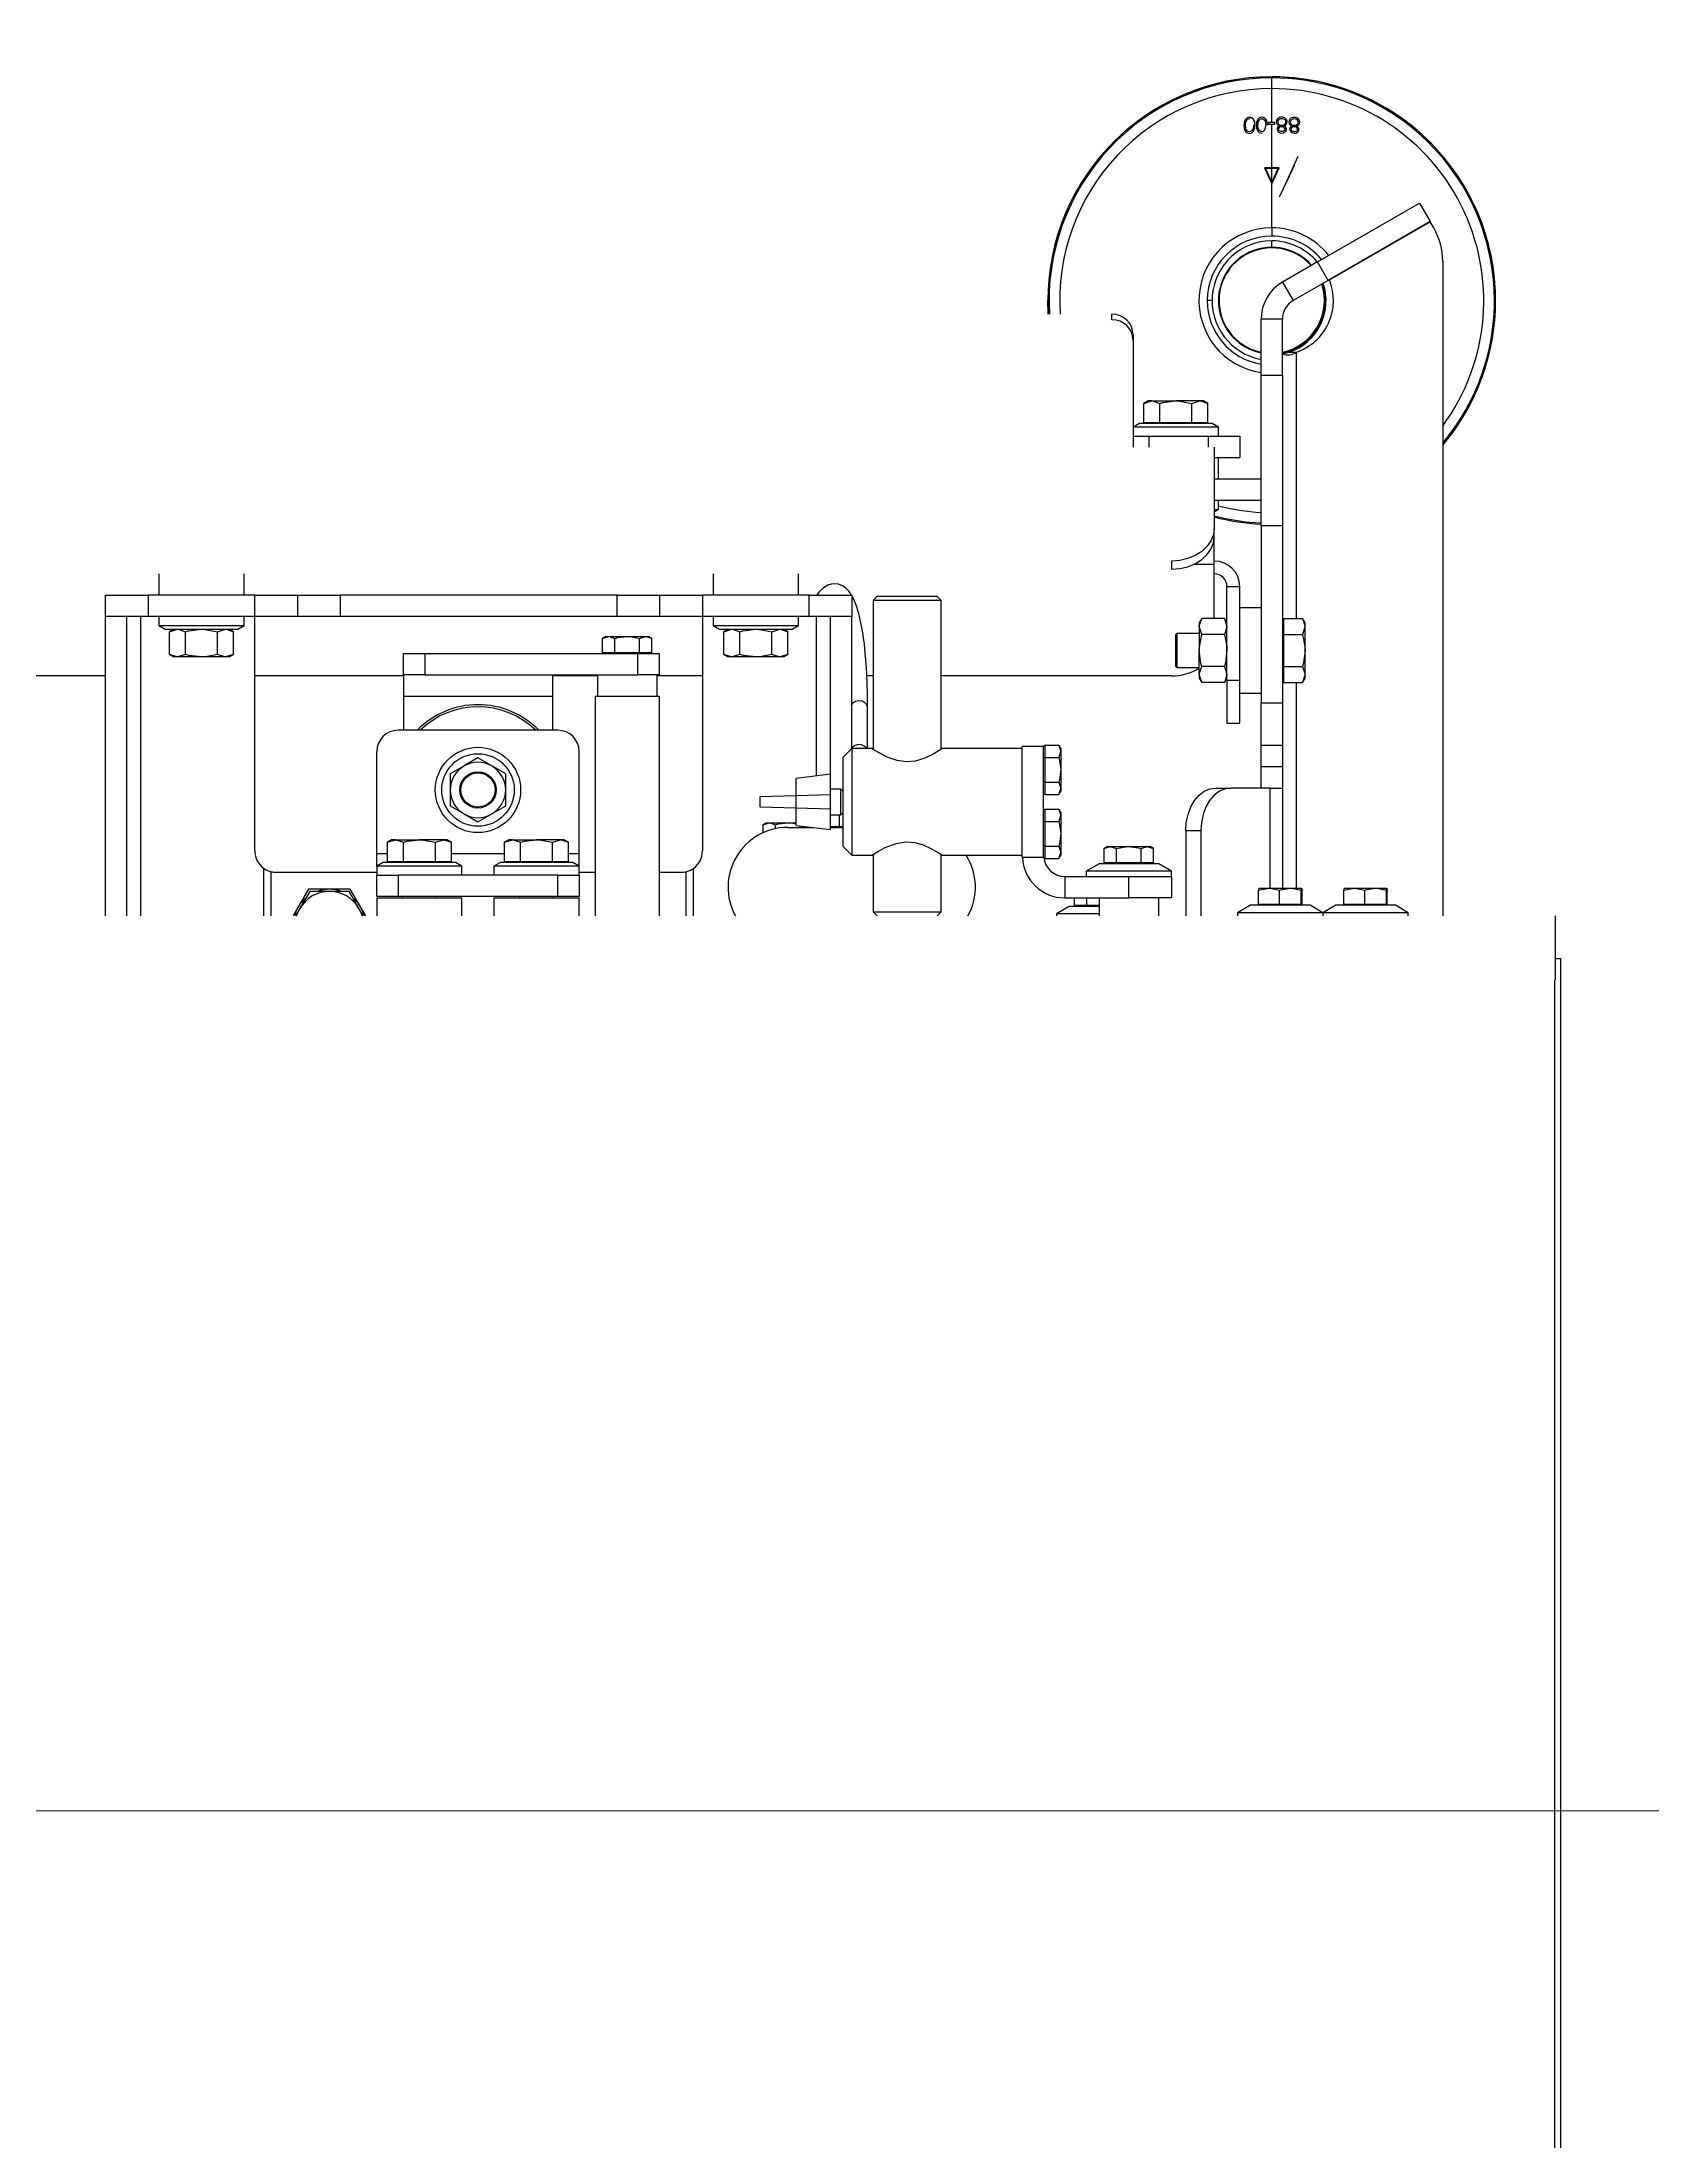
# Model space of a CAD drawing. Header units: inches. Extents: x -955375 to 106222, y -96450 to 64845.
# Drawn here: x 25594 to 25981, y 49953 to 50457 of the extents above; entities that cross this region are included whole.
import ezdxf

# ---------------------------------------------------------------- set-up
doc = ezdxf.new("R2010")
doc.units = ezdxf.units.IN
doc.header["$MEASUREMENT"] = 0
doc.linetypes.add('CONTINUA', pattern=[0])
doc.layers.add('ACHUTECH', color=24, linetype='Continuous', lineweight=18)
doc.layers.add('DIBUJO', color=2, linetype='Continuous')
doc.styles.get("Standard").update_dxf_attribs({"font": 'isocp2.shx'})
doc.dimstyles.new('SUPERPEQUEÑA', dxfattribs={"dimtxt": 0.1, "dimasz": 0.05, "dimexe": 0.1, "dimexo": 0.15, "dimgap": 0.05, "dimtad": 1, "dimzin": 0, "dimdsep": 46, "dimtxsty": 'Standard', "dimblk1": 'CRUZZ', "dimblk2": 'CRUZZ', "dimsah": 1, "dimcen": 0.03, "dimse1": 1, "dimse2": 1, "dimclrd": 109, "dimclre": 4, "dimclrt": 173, "dimadec": 0, "dimazin": 0, "dimtfac": 1, "dimtix": 1, "dimtmove": 1, "dimatfit": 3, "dimldrblk": 'CRUZZ', "dimfxl": 1, "dimtolj": 1, "dimtzin": 0, "dimlwd": -1, "dimarcsym": 0})

# ---------------------------------------------------------------- blocks, each defined once
blk = doc.blocks.new('CRUZ')
at = {"layer": 'DIBUJO', "color": 7, "lineweight": -3}
for p, q in [((-0.2, 0), (0.2, 0)), ((0, 0.2), (0, -0.2))]:
    blk.add_line(p, q, dxfattribs=at)
at = {"layer": 'DIBUJO', "color": 7, "lineweight": -3, "const_width": 0.05}
blk.add_lwpolyline([(0, 0, 1), (0, 0, 1)], format="xyb", close=True, dxfattribs=at)
blk = doc.blocks.new('CRUZZ')
at = {"layer": 'DIBUJO', "color": 3, "xscale": 10, "yscale": 10, "zscale": 10}
blk.add_blockref('CRUZ', (0, 0), dxfattribs=at)
blk = doc.blocks.new('*D178')
at = {"layer": 'ACHUTECH', "color": 7, "ltscale": 500, "transparency": 16777216}
blk.add_line((6285.44, 60544.62), (93195.31, 60544.62), dxfattribs=at)
at = {"layer": 'Defpoints', "color": 0, "linetype": 'CONTINUA', "ltscale": 500, "transparency": 16777216}
for p in [(93195.36, 60544.62), (93195.36, 48341.76), (6285.39, 47809.89)]:
    blk.add_point(p, dxfattribs=at)
at = {"layer": 'ACHUTECH', "color": 7, "linetype": 'CONTINUA', "ltscale": 500, "transparency": 16777216, "xscale": 0.05, "yscale": 0.05, "zscale": 0.05, "rotation": 180}
blk.add_blockref('CRUZZ', (6285.39, 60544.62), dxfattribs=at)
at = {"layer": 'ACHUTECH', "color": 7, "linetype": 'CONTINUA', "ltscale": 500, "transparency": 16777216, "xscale": 0.05, "yscale": 0.05, "zscale": 0.05}
blk.add_blockref('CRUZZ', (93195.36, 60544.62), dxfattribs=at)
at = {"layer": 'ACHUTECH', "color": 7, "linetype": 'CONTINUA', "lineweight": 13, "ltscale": 500, "transparency": 16777216, "insert": (49740.37, 60544.71), "char_height": 0.15, "attachment_point": 5}
blk.add_mtext('\\A1;86909.97', dxfattribs=at)
blk = doc.blocks.new('*D185')
at = {"layer": 'ACHUTECH', "color": 7, "ltscale": 500, "transparency": 16777216}
blk.add_line((5118.65, 54499.15), (5118.65, 25409.93), dxfattribs=at)
at = {"layer": 'Defpoints', "color": 0, "linetype": 'CONTINUA', "ltscale": 500, "transparency": 16777216}
for p in [(26169.23, 54499.2), (5118.65, 25409.88), (6592.24, 25409.88)]:
    blk.add_point(p, dxfattribs=at)
at = {"layer": 'ACHUTECH', "color": 7, "linetype": 'CONTINUA', "ltscale": 500, "transparency": 16777216, "xscale": 0.05, "yscale": 0.05, "zscale": 0.05}
for p, rotation in [((5118.65, 54499.2), 90), ((5118.65, 25409.88), 270)]:
    blk.add_blockref('CRUZZ', p, dxfattribs=dict(at, rotation=rotation))
at = {"layer": 'ACHUTECH', "color": 7, "linetype": 'CONTINUA', "lineweight": 13, "ltscale": 500, "transparency": 16777216, "insert": (5118.56, 39954.54), "char_height": 0.15, "attachment_point": 5, "rotation": 90}
blk.add_mtext('\\A1;29089.32', dxfattribs=at)

msp = doc.modelspace()

# ---------------------------------------------------------------- linework, layer by layer
at = {"color": 7, "linetype": 'Continuous', "lineweight": 25}
for p, q in [((25889.078, 50448.06), (25889.078, 50448.344)), ((25889.078, 50445.508), (25889.078, 50448.06)), ((25889.078, 50437.34), (25889.078, 50445.508)), ((25882.755, 50436.675), (25882.902, 50437.585)), ((25885.741, 50436.722), (25885.888, 50437.63)), ((25889.825, 50437.34), (25888.331, 50437.34)), ((25888.331, 50437.34), (25888.331, 50436.971)), ((25888.331, 50436.971), (25889.825, 50436.971)), ((25889.078, 50426.533), (25889.078, 50436.971)), ((25889.825, 50436.971), (25889.825, 50437.34)), ((25890.844, 50426.533), (25887.313, 50426.533)), ((25887.313, 50426.533), (25889.078, 50422.682)), ((25887.547, 50426.39), (25890.609, 50426.39)), ((25889.078, 50423.051), (25887.547, 50426.39)), ((25889.078, 50422.682), (25890.844, 50426.533)), ((25890.609, 50426.39), (25889.078, 50423.051)), ((25889.078, 50423.051), (25889.078, 50426.39)), ((25889.078, 50412.101), (25889.078, 50422.682)), ((25900.032, 50403.922), (25924.514, 50418.057)), ((25924.514, 50418.057), (25927.071, 50413.628)), ((25889.078, 50412.101), (25889.078, 50410.115)), ((25927.071, 50413.628), (25902.589, 50399.493)), ((25902.898, 50399.595), (25927.104, 50413.571)), ((25927.104, 50413.571), (25926.973, 50413.571)), ((25927.952, 50412.103), (25927.104, 50413.571)), ((25889.078, 50407.431), (25889.078, 50408.965)), ((25900.032, 50403.922), (25891.64, 50399.077)), ((25902.589, 50399.493), (25894.197, 50394.648)), ((25902.589, 50399.493), (25900.032, 50403.922)), ((25902.766, 50399.595), (25902.898, 50399.595)), ((25930.085, 50404.071), (25930.085, 50247.022)), ((25835.479, 50391.371), (25835.379, 50394.645)), ((25874.758, 50394.645), (25873.608, 50394.645)), ((25891.64, 50399.077), (25894.197, 50394.648)), ((25850.726, 50390.047), (25850.726, 50391.371)), ((25891.64, 50390.219), (25886.525, 50390.219)), ((25886.525, 50376.78), (25886.525, 50390.219)), ((25891.64, 50376.78), (25891.64, 50390.219)), ((25855.84, 50386.431), (25855.84, 50385.107)), ((25855.84, 50385.107), (25855.84, 50364.558)), ((25891.624, 50381.882), (25893.255, 50382.292)), ((25893.255, 50382.292), (25895.005, 50382.292)), ((25895.005, 50318.371), (25895.005, 50382.292)), ((25886.525, 50376.78), (25891.64, 50376.78)), ((25886.525, 50340.618), (25886.525, 50376.78)), ((25891.64, 50376.78), (25891.64, 50340.618)), ((25859.42, 50370.58), (25858.392, 50369.987)), ((25858.392, 50369.987), (25860.311, 50370.58)), ((25858.392, 50365.415), (25858.392, 50369.987)), ((25860.311, 50370.58), (25859.42, 50370.58)), ((25860.311, 50370.58), (25866.069, 50370.58)), ((25862.23, 50365.415), (25862.23, 50369.987)), ((25871.826, 50370.58), (25866.069, 50370.58)), ((25869.907, 50369.987), (25871.826, 50370.58)), ((25869.907, 50365.415), (25869.907, 50369.987)), ((25872.717, 50370.58), (25871.826, 50370.58)), ((25873.746, 50369.987), (25872.717, 50370.58)), ((25873.746, 50365.415), (25873.746, 50369.987)), ((25857.375, 50365.159), (25855.84, 50364.274)), ((25855.84, 50364.558), (25855.84, 50359.448)), ((25866.069, 50364.274), (25855.84, 50364.274)), ((25866.069, 50365.159), (25857.375, 50365.159)), ((25858.687, 50365.159), (25858.392, 50365.415)), ((25858.392, 50365.415), (25862.23, 50365.415)), ((25862.378, 50365.159), (25862.23, 50365.415)), ((25862.23, 50365.415), (25869.907, 50365.415)), ((25874.763, 50365.159), (25866.069, 50365.159)), ((25876.297, 50364.274), (25866.069, 50364.274)), ((25869.76, 50365.159), (25869.907, 50365.415)), ((25869.907, 50365.415), (25873.746, 50365.415)), ((25873.746, 50365.415), (25873.45, 50365.159)), ((25876.297, 50364.274), (25874.763, 50365.159)), ((25876.297, 50362.091), (25876.297, 50364.274)), ((25855.84, 50362.091), (25859.631, 50362.091)), ((25859.631, 50362.091), (25873.83, 50362.091)), ((25859.631, 50362.091), (25859.631, 50359.448)), ((25873.83, 50362.091), (25881.411, 50362.091)), ((25873.83, 50362.091), (25873.83, 50359.448)), ((25875.274, 50359.448), (25875.274, 50357.255)), ((25881.411, 50362.091), (25881.411, 50356.977)), ((25875.274, 50357.255), (25875.274, 50340.008)), ((25875.274, 50356.977), (25881.411, 50356.977)), ((25876.297, 50351.863), (25876.297, 50356.977)), ((25875.274, 50351.863), (25886.525, 50351.863)), ((25875.274, 50346.748), (25886.525, 50346.748)), ((25875.274, 50343.975), (25876.297, 50344.566)), ((25875.274, 50344.566), (25876.297, 50344.566)), ((25876.297, 50344.566), (25876.297, 50346.748)), ((25875.274, 50338.036), (25875.274, 50340.008)), ((25891.64, 50340.618), (25886.525, 50340.618)), ((25886.525, 50340.618), (25886.525, 50298.164)), ((25891.64, 50340.618), (25891.64, 50298.164)), ((25875.274, 50331.297), (25875.274, 50338.036)), ((25622.124, 50329.105), (25622.124, 50323.99)), ((25642.58, 50323.99), (25642.58, 50329.105)), ((25755.092, 50329.105), (25755.092, 50323.99)), ((25775.548, 50323.99), (25775.548, 50329.105)), ((25865.046, 50332.173), (25865.046, 50330.201)), ((25875.274, 50331.297), (25870.264, 50331.297)), ((25875.274, 50329.105), (25875.274, 50331.297)), ((25875.274, 50318.371), (25875.274, 50329.105)), ((25609.338, 50318.876), (25609.338, 50323.99)), ((25609.338, 50323.99), (25619.566, 50323.99)), ((25619.566, 50323.99), (25619.566, 50318.876)), ((25645.137, 50323.99), (25619.566, 50323.99)), ((25645.137, 50318.876), (25645.137, 50323.99)), ((25645.137, 50323.99), (25655.366, 50323.99)), ((25655.366, 50323.99), (25655.366, 50318.876)), ((25655.366, 50323.99), (25665.594, 50323.99)), ((25665.594, 50323.99), (25665.594, 50318.876)), ((25732.078, 50323.99), (25665.594, 50323.99)), ((25732.078, 50318.876), (25732.078, 50323.99)), ((25732.078, 50323.99), (25742.306, 50323.99)), ((25742.306, 50318.876), (25742.306, 50323.99)), ((25742.306, 50323.99), (25752.535, 50323.99)), ((25752.535, 50323.99), (25752.535, 50318.876)), ((25778.105, 50323.99), (25752.535, 50323.99)), ((25778.105, 50318.876), (25778.105, 50323.99)), ((25778.105, 50323.99), (25788.334, 50323.99)), ((25788.334, 50323.99), (25788.334, 50318.876)), ((25878.343, 50326.036), (25881.411, 50326.036)), ((25878.343, 50303.534), (25878.343, 50326.036)), ((25881.411, 50303.534), (25881.411, 50326.036)), ((25609.338, 50247.022), (25609.338, 50318.876)), ((25619.566, 50318.876), (25609.338, 50318.876)), ((25614.452, 50247.022), (25614.452, 50318.876)), ((25617.817, 50247.022), (25617.817, 50318.876)), ((25645.137, 50318.876), (25619.566, 50318.876)), ((25622.124, 50318.876), (25622.124, 50316.694)), ((25642.58, 50316.694), (25642.58, 50318.876)), ((25645.137, 50262.621), (25645.137, 50318.876)), ((25655.366, 50318.876), (25645.137, 50318.876)), ((25665.594, 50318.876), (25655.366, 50318.876)), ((25732.078, 50318.876), (25665.594, 50318.876)), ((25742.306, 50318.876), (25732.078, 50318.876)), ((25752.535, 50318.876), (25742.306, 50318.876)), ((25752.535, 50318.876), (25752.535, 50262.621)), ((25778.105, 50318.876), (25752.535, 50318.876)), ((25755.092, 50318.876), (25755.092, 50316.694)), ((25775.548, 50316.694), (25775.548, 50318.876)), ((25788.334, 50318.876), (25778.105, 50318.876)), ((25779.854, 50280.611), (25779.854, 50318.876)), ((25783.219, 50281.031), (25783.219, 50318.876)), ((25788.334, 50287.168), (25788.334, 50318.876)), ((25794.471, 50323.735), (25793.448, 50322.712)), ((25793.448, 50322.712), (25793.448, 50287.002)), ((25809.813, 50322.712), (25793.448, 50322.712)), ((25794.471, 50323.735), (25808.79, 50323.735)), ((25809.813, 50322.712), (25808.79, 50323.735)), ((25809.813, 50287.003), (25809.813, 50322.712)), ((25886.525, 50320.922), (25881.411, 50320.922)), ((25622.124, 50316.694), (25623.658, 50315.808)), ((25622.124, 50316.694), (25642.58, 50316.694)), ((25623.658, 50315.808), (25641.046, 50315.808)), ((25625.703, 50315.808), (25624.675, 50315.214)), ((25624.675, 50315.214), (25626.594, 50315.808)), ((25624.675, 50309.753), (25624.675, 50315.214)), ((25628.513, 50309.753), (25628.513, 50315.214)), ((25636.19, 50315.214), (25638.11, 50315.808)), ((25636.19, 50309.753), (25636.19, 50315.214)), ((25640.029, 50315.214), (25639, 50315.808)), ((25640.029, 50309.753), (25640.029, 50315.214)), ((25641.046, 50315.808), (25642.58, 50316.694)), ((25729.367, 50314.069), (25728.576, 50313.612)), ((25728.576, 50313.612), (25730.053, 50314.069)), ((25729.367, 50314.069), (25730.053, 50314.069)), ((25730.053, 50314.069), (25734.482, 50314.069)), ((25734.482, 50314.069), (25738.911, 50314.069)), ((25737.434, 50313.612), (25738.911, 50314.069)), ((25738.911, 50314.069), (25739.596, 50314.069)), ((25740.387, 50313.612), (25739.596, 50314.069)), ((25755.092, 50316.694), (25756.626, 50315.808)), ((25755.092, 50316.694), (25775.548, 50316.694)), ((25756.626, 50315.808), (25774.014, 50315.808)), ((25758.672, 50315.808), (25757.643, 50315.214)), ((25757.643, 50315.214), (25759.562, 50315.808)), ((25757.643, 50309.753), (25757.643, 50315.214)), ((25761.481, 50309.753), (25761.481, 50315.214)), ((25769.158, 50315.214), (25771.078, 50315.808)), ((25769.158, 50309.753), (25769.158, 50315.214)), ((25772.997, 50315.214), (25771.968, 50315.808)), ((25772.997, 50309.753), (25772.997, 50315.214)), ((25774.014, 50315.808), (25775.548, 50316.694)), ((25866.325, 50314.785), (25866.069, 50314.529)), ((25866.069, 50306.858), (25866.069, 50314.529)), ((25871.694, 50314.785), (25866.325, 50314.785)), ((25866.325, 50314.785), (25866.325, 50306.602)), ((25872.288, 50318.371), (25871.694, 50317.342)), ((25871.694, 50317.342), (25871.694, 50316.451)), ((25871.694, 50316.451), (25871.694, 50310.694)), ((25872.288, 50314.532), (25871.694, 50316.451)), ((25877.749, 50318.371), (25872.288, 50318.371)), ((25877.749, 50314.532), (25872.288, 50314.532)), ((25878.343, 50317.342), (25877.749, 50318.371)), ((25877.749, 50318.371), (25878.343, 50316.451)), ((25891.895, 50318.371), (25891.64, 50318.075)), ((25891.895, 50314.532), (25891.64, 50314.384)), ((25891.895, 50318.371), (25891.895, 50314.532)), ((25891.895, 50318.371), (25896.467, 50318.371)), ((25891.895, 50314.532), (25891.895, 50306.855)), ((25891.895, 50314.532), (25896.467, 50314.532)), ((25897.061, 50317.342), (25896.467, 50318.371)), ((25896.467, 50318.371), (25897.061, 50316.451)), ((25897.061, 50316.451), (25897.061, 50317.342)), ((25897.061, 50310.694), (25897.061, 50316.451)), ((25624.675, 50309.753), (25625.703, 50309.159)), ((25626.594, 50309.159), (25625.703, 50309.159)), ((25628.513, 50309.753), (25626.594, 50309.159)), ((25632.352, 50309.159), (25626.594, 50309.159)), ((25638.11, 50309.159), (25632.352, 50309.159)), ((25640.029, 50309.753), (25638.11, 50309.159)), ((25639, 50309.159), (25638.11, 50309.159)), ((25639, 50309.159), (25640.029, 50309.753)), ((25680.783, 50304.863), (25680.783, 50309.978)), ((25680.783, 50309.978), (25685.897, 50309.978)), ((25685.897, 50309.978), (25685.897, 50304.863)), ((25685.897, 50309.978), (25737.039, 50309.978)), ((25728.576, 50310.233), (25728.576, 50313.612)), ((25728.872, 50309.978), (25728.576, 50310.233)), ((25728.576, 50310.233), (25731.529, 50310.233)), ((25731.529, 50310.233), (25731.529, 50313.612)), ((25731.529, 50310.233), (25737.434, 50310.233)), ((25731.677, 50309.978), (25731.529, 50310.233)), ((25737.039, 50304.863), (25737.039, 50309.978)), ((25737.039, 50309.978), (25742.153, 50309.978)), ((25737.287, 50309.978), (25737.434, 50310.233)), ((25737.434, 50310.233), (25737.434, 50313.612)), ((25737.434, 50310.233), (25740.387, 50310.233)), ((25740.387, 50310.233), (25740.092, 50309.978)), ((25740.387, 50310.233), (25740.387, 50313.612)), ((25742.153, 50309.978), (25742.153, 50304.863)), ((25757.643, 50309.753), (25758.672, 50309.159)), ((25759.562, 50309.159), (25758.672, 50309.159)), ((25761.481, 50309.753), (25759.562, 50309.159)), ((25765.32, 50309.159), (25759.562, 50309.159)), ((25771.078, 50309.159), (25765.32, 50309.159)), ((25772.997, 50309.753), (25771.078, 50309.159)), ((25771.968, 50309.159), (25771.078, 50309.159)), ((25771.968, 50309.159), (25772.997, 50309.753)), ((25871.694, 50304.936), (25871.694, 50310.694)), ((25897.061, 50304.936), (25897.061, 50310.694)), ((25609.338, 50304.63), (25551.602, 50304.63)), ((25680.783, 50304.63), (25645.137, 50304.63)), ((25685.897, 50304.863), (25680.783, 50304.863)), ((25680.783, 50304.863), (25680.783, 50299.749)), ((25685.897, 50304.863), (25737.039, 50304.863)), ((25716.582, 50304.863), (25716.582, 50299.749)), ((25727.322, 50304.63), (25716.582, 50304.63)), ((25727.322, 50304.863), (25727.322, 50299.749)), ((25742.153, 50304.863), (25737.039, 50304.863)), ((25741.641, 50299.749), (25741.641, 50304.863)), ((25752.535, 50304.63), (25741.641, 50304.63)), ((25793.448, 50304.63), (25791.967, 50304.63)), ((25865.046, 50304.63), (25809.813, 50304.63)), ((25866.069, 50306.858), (25866.325, 50306.602)), ((25866.325, 50306.602), (25871.694, 50306.602)), ((25872.288, 50303.017), (25871.694, 50304.936)), ((25871.694, 50304.936), (25871.694, 50304.045)), ((25871.694, 50304.045), (25872.288, 50303.017)), ((25877.749, 50306.855), (25872.288, 50306.855)), ((25877.749, 50306.855), (25878.343, 50304.936)), ((25877.749, 50303.017), (25878.343, 50304.045)), ((25891.895, 50306.855), (25891.64, 50307.003)), ((25891.895, 50306.855), (25896.467, 50306.855)), ((25891.895, 50306.855), (25891.895, 50303.017)), ((25896.467, 50306.855), (25897.061, 50304.936)), ((25896.467, 50303.017), (25897.061, 50304.045)), ((25897.061, 50304.045), (25897.061, 50304.936)), ((25680.783, 50299.749), (25716.582, 50299.749)), ((25680.783, 50299.749), (25680.783, 50291.567)), ((25716.582, 50299.749), (25716.582, 50291.567)), ((25726.81, 50299.749), (25726.81, 50247.022)), ((25726.81, 50299.749), (25742.153, 50299.749)), ((25742.153, 50299.749), (25742.153, 50247.022)), ((25877.749, 50303.017), (25872.288, 50303.017)), ((25878.343, 50303.534), (25878.343, 50293.305)), ((25881.411, 50303.534), (25878.343, 50303.534)), ((25881.411, 50293.305), (25881.411, 50303.534)), ((25881.411, 50300.465), (25886.525, 50300.465)), ((25891.64, 50303.312), (25891.895, 50303.017)), ((25891.895, 50303.017), (25896.467, 50303.017)), ((25895.005, 50253.671), (25895.005, 50303.017)), ((25792.141, 50287.168), (25792.141, 50297.046)), ((25886.525, 50298.164), (25891.64, 50298.164)), ((25886.525, 50287.936), (25886.525, 50298.164)), ((25891.64, 50298.164), (25891.64, 50287.936)), ((25717.861, 50291.567), (25679.504, 50291.567)), ((25878.343, 50293.305), (25881.411, 50293.305)), ((25674.39, 50261.905), (25674.39, 50286.452)), ((25698.682, 50284.924), (25695.358, 50283.005)), ((25702.007, 50283.005), (25698.682, 50284.924)), ((25722.975, 50261.905), (25722.975, 50286.452)), ((25788.334, 50287.168), (25786.288, 50285.123)), ((25786.288, 50263.643), (25786.288, 50285.123)), ((25793.192, 50287.168), (25788.334, 50287.168)), ((25788.334, 50287.168), (25788.334, 50261.598)), ((25829.247, 50287.168), (25809.973, 50287.168)), ((25834.361, 50287.68), (25829.247, 50287.68)), ((25829.247, 50261.086), (25829.247, 50287.68)), ((25834.617, 50287.96), (25834.361, 50287.664)), ((25834.361, 50261.086), (25834.361, 50287.68)), ((25834.617, 50285.007), (25834.361, 50284.859)), ((25834.617, 50287.96), (25834.617, 50285.007)), ((25834.617, 50287.96), (25837.996, 50287.96)), ((25834.617, 50285.007), (25834.617, 50279.102)), ((25834.617, 50285.007), (25837.996, 50285.007)), ((25838.452, 50287.168), (25837.996, 50287.96)), ((25837.996, 50287.96), (25838.452, 50286.483)), ((25838.452, 50287.168), (25838.452, 50286.483)), ((25838.452, 50286.483), (25838.452, 50282.054)), ((25891.64, 50287.936), (25886.525, 50287.936)), ((25886.525, 50282.821), (25886.525, 50287.936)), ((25891.64, 50287.936), (25891.64, 50282.821)), ((25695.358, 50283.005), (25692.034, 50281.085)), ((25692.034, 50281.085), (25692.034, 50277.247)), ((25705.331, 50281.085), (25702.007, 50283.005)), ((25705.331, 50277.247), (25705.331, 50281.085)), ((25783.219, 50281.031), (25775.037, 50280.009)), ((25775.037, 50275.83), (25775.037, 50280.009)), ((25783.219, 50267.735), (25783.219, 50281.031)), ((25834.617, 50279.102), (25834.361, 50279.249)), ((25834.617, 50279.102), (25834.617, 50276.149)), ((25834.617, 50279.102), (25837.996, 50279.102)), ((25837.996, 50279.102), (25838.452, 50277.625)), ((25838.452, 50282.054), (25838.452, 50277.625)), ((25891.64, 50282.821), (25886.525, 50282.821)), ((25886.525, 50277.707), (25886.525, 50282.821)), ((25891.64, 50282.821), (25891.64, 50277.707)), ((25692.034, 50277.247), (25692.034, 50273.409)), ((25692.034, 50273.409), (25695.358, 50271.489)), ((25702.007, 50271.489), (25705.331, 50273.409)), ((25705.331, 50273.409), (25705.331, 50277.247)), ((25775.027, 50275.83), (25766.296, 50275.573)), ((25766.296, 50275.573), (25766.296, 50273.193)), ((25783.209, 50276.071), (25775.027, 50275.83)), ((25775.027, 50272.936), (25775.027, 50275.83)), ((25783.209, 50272.695), (25783.209, 50276.071)), ((25785.734, 50277.452), (25783.219, 50277.452)), ((25786.288, 50276.898), (25785.734, 50277.452)), ((25785.734, 50271.315), (25785.734, 50277.452)), ((25834.361, 50276.444), (25834.617, 50276.149)), ((25834.617, 50276.149), (25837.996, 50276.149)), ((25837.996, 50276.149), (25838.452, 50276.94)), ((25838.452, 50277.625), (25838.452, 50276.94)), ((25875.677, 50277.707), (25879.293, 50277.707)), ((25888.644, 50277.707), (25879.293, 50277.707)), ((25888.644, 50277.707), (25891.64, 50277.707)), ((25888.644, 50277.707), (25888.644, 50253.671)), ((25891.64, 50277.707), (25891.64, 50253.671)), ((25695.358, 50271.489), (25698.682, 50269.57)), ((25698.682, 50269.57), (25702.007, 50271.489)), ((25766.296, 50273.193), (25775.027, 50272.936)), ((25767.877, 50269.371), (25767.086, 50268.914)), ((25767.086, 50268.914), (25768.562, 50269.371)), ((25767.086, 50266.973), (25767.086, 50268.914)), ((25767.877, 50269.371), (25768.562, 50269.371)), ((25768.562, 50269.371), (25772.991, 50269.371)), ((25770.038, 50267.939), (25770.038, 50268.914)), ((25772.991, 50269.371), (25775.037, 50269.371)), ((25775.027, 50272.936), (25783.209, 50272.695)), ((25775.037, 50268.758), (25775.037, 50272.936)), ((25775.037, 50268.758), (25783.219, 50267.735)), ((25775.944, 50268.246), (25775.944, 50268.644)), ((25783.219, 50271.315), (25785.734, 50271.315)), ((25783.219, 50268.502), (25785.381, 50268.502)), ((25785.381, 50268.502), (25785.381, 50271.315)), ((25785.381, 50268.502), (25786.288, 50268.502)), ((25785.529, 50268.246), (25785.381, 50268.502)), ((25785.734, 50271.315), (25786.288, 50271.868)), ((25834.617, 50272.617), (25834.361, 50272.322)), ((25834.617, 50269.665), (25834.361, 50269.517)), ((25834.617, 50272.617), (25834.617, 50269.665)), ((25834.617, 50272.617), (25837.996, 50272.617)), ((25834.617, 50269.665), (25834.617, 50263.759)), ((25834.617, 50269.665), (25837.996, 50269.665)), ((25838.452, 50271.826), (25837.996, 50272.617)), ((25837.996, 50272.617), (25838.452, 50271.141)), ((25838.452, 50271.826), (25838.452, 50271.141)), ((25838.452, 50271.141), (25838.452, 50266.712)), ((25677.97, 50265.28), (25676.942, 50264.686)), ((25676.942, 50264.686), (25678.861, 50265.28)), ((25676.942, 50260.115), (25676.942, 50264.686)), ((25678.861, 50265.28), (25677.97, 50265.28)), ((25678.861, 50265.28), (25684.619, 50265.28)), ((25680.78, 50260.115), (25680.78, 50264.686)), ((25690.376, 50265.28), (25684.619, 50265.28)), ((25688.457, 50264.686), (25690.376, 50265.28)), ((25688.457, 50260.115), (25688.457, 50264.686)), ((25691.267, 50265.28), (25690.376, 50265.28)), ((25692.295, 50264.686), (25691.267, 50265.28)), ((25692.295, 50260.115), (25692.295, 50264.686)), ((25706.098, 50265.28), (25705.069, 50264.686)), ((25705.069, 50264.686), (25706.989, 50265.28)), ((25705.069, 50260.115), (25705.069, 50264.686)), ((25706.989, 50265.28), (25706.098, 50265.28)), ((25706.989, 50265.28), (25712.746, 50265.28)), ((25708.908, 50260.115), (25708.908, 50264.686)), ((25718.504, 50265.28), (25712.746, 50265.28)), ((25716.585, 50264.686), (25718.504, 50265.28)), ((25716.585, 50260.115), (25716.585, 50264.686)), ((25719.395, 50265.28), (25718.504, 50265.28)), ((25720.423, 50264.686), (25719.395, 50265.28)), ((25720.423, 50260.115), (25720.423, 50264.686)), ((25772.988, 50268.246), (25779.128, 50268.246)), ((25778.896, 50268.246), (25778.896, 50268.275)), ((25783.219, 50268.246), (25786.288, 50268.246)), ((25786.288, 50263.643), (25788.334, 50261.598)), ((25834.617, 50263.759), (25834.361, 50263.907)), ((25834.617, 50263.759), (25834.617, 50260.807)), ((25834.617, 50263.759), (25837.996, 50263.759)), ((25837.996, 50263.759), (25838.452, 50262.283)), ((25838.452, 50266.712), (25838.452, 50262.283)), ((25849.703, 50263.643), (25848.912, 50263.187)), ((25848.912, 50263.187), (25850.389, 50263.643)), ((25849.703, 50263.643), (25850.389, 50263.643)), ((25850.389, 50263.643), (25854.818, 50263.643)), ((25854.818, 50263.643), (25859.247, 50263.643)), ((25857.77, 50263.187), (25859.247, 50263.643)), ((25859.247, 50263.643), (25859.932, 50263.643)), ((25860.723, 50263.187), (25859.932, 50263.643)), ((25872.06, 50267.479), (25868.444, 50267.479)), ((25868.444, 50267.479), (25868.444, 50247.022)), ((25872.06, 50267.479), (25872.06, 50247.022)), ((25647.33, 50247.022), (25647.33, 50258.423)), ((25674.39, 50258.973), (25674.39, 50261.905)), ((25676.942, 50261.905), (25674.39, 50261.905)), ((25675.924, 50259.859), (25674.39, 50258.973)), ((25674.39, 50258.973), (25674.39, 50256.79)), ((25694.847, 50258.973), (25674.39, 50258.973)), ((25693.313, 50259.859), (25675.924, 50259.859)), ((25676.942, 50260.115), (25680.78, 50260.115)), ((25677.237, 50259.859), (25676.942, 50260.115)), ((25680.78, 50260.115), (25688.457, 50260.115)), ((25680.928, 50259.859), (25680.78, 50260.115)), ((25688.309, 50259.859), (25688.457, 50260.115)), ((25688.457, 50260.115), (25692.295, 50260.115)), ((25692.295, 50260.115), (25692, 50259.859)), ((25705.069, 50261.905), (25692.295, 50261.905)), ((25694.847, 50258.973), (25693.313, 50259.859)), ((25694.847, 50256.79), (25694.847, 50258.973)), ((25704.052, 50259.859), (25702.518, 50258.973)), ((25702.518, 50258.973), (25702.518, 50256.79)), ((25722.975, 50258.973), (25702.518, 50258.973)), ((25721.44, 50259.859), (25704.052, 50259.859)), ((25705.069, 50260.115), (25708.908, 50260.115)), ((25705.365, 50259.859), (25705.069, 50260.115)), ((25709.056, 50259.859), (25708.908, 50260.115)), ((25708.908, 50260.115), (25716.585, 50260.115)), ((25716.437, 50259.859), (25716.585, 50260.115)), ((25716.585, 50260.115), (25720.423, 50260.115)), ((25720.423, 50260.115), (25720.128, 50259.859)), ((25722.975, 50261.905), (25720.423, 50261.905)), ((25722.975, 50258.973), (25721.44, 50259.859)), ((25722.975, 50258.973), (25722.975, 50261.905)), ((25722.975, 50256.79), (25722.975, 50258.973)), ((25750.341, 50247.022), (25750.341, 50258.423)), ((25788.334, 50261.598), (25793.192, 50261.598)), ((25793.448, 50261.764), (25793.448, 50248.045)), ((25809.813, 50248.045), (25809.813, 50261.763)), ((25809.973, 50261.598), (25829.247, 50261.598)), ((25829.247, 50261.086), (25834.361, 50261.086)), ((25834.361, 50261.102), (25834.617, 50260.807)), ((25834.617, 50260.807), (25837.996, 50260.807)), ((25837.996, 50260.807), (25838.452, 50261.598)), ((25838.452, 50262.283), (25838.452, 50261.598)), ((25847.658, 50259.552), (25844.589, 50257.78)), ((25847.689, 50259.552), (25847.658, 50259.552)), ((25861.977, 50259.552), (25847.689, 50259.552)), ((25848.912, 50259.808), (25848.912, 50263.187)), ((25848.912, 50259.808), (25851.865, 50259.808)), ((25848.912, 50259.808), (25849.208, 50259.552)), ((25851.865, 50259.808), (25851.865, 50263.187)), ((25851.865, 50259.808), (25857.77, 50259.808)), ((25851.865, 50259.808), (25852.013, 50259.552)), ((25857.77, 50259.808), (25857.623, 50259.552)), ((25857.77, 50259.808), (25857.77, 50263.187)), ((25857.77, 50259.808), (25860.723, 50259.808)), ((25860.428, 50259.552), (25860.723, 50259.808)), ((25860.723, 50259.808), (25860.723, 50263.187)), ((25865.046, 50257.78), (25861.977, 50259.552)), ((25649.079, 50247.022), (25649.079, 50257.642)), ((25650.251, 50257.506), (25674.39, 50257.506)), ((25658.017, 50253.415), (25655.508, 50249.068)), ((25663.037, 50253.415), (25658.017, 50253.415)), ((25668.056, 50253.415), (25663.037, 50253.415)), ((25670.566, 50249.068), (25668.056, 50253.415)), ((25674.39, 50251.676), (25674.39, 50256.79)), ((25674.39, 50256.79), (25679.504, 50256.79)), ((25679.504, 50256.79), (25679.504, 50251.676)), ((25717.861, 50256.79), (25679.504, 50256.79)), ((25717.861, 50251.676), (25717.861, 50256.79)), ((25717.861, 50256.79), (25722.975, 50256.79)), ((25722.975, 50257.506), (25726.81, 50257.506)), ((25722.975, 50256.79), (25722.975, 50251.676)), ((25742.153, 50257.506), (25747.42, 50257.506)), ((25748.592, 50247.022), (25748.592, 50257.642)), ((25839.475, 50256.484), (25839.475, 50251.369)), ((25839.475, 50256.484), (25854.818, 50256.484)), ((25844.589, 50257.78), (25844.589, 50256.484)), ((25844.633, 50257.78), (25844.589, 50257.78)), ((25865.046, 50257.78), (25844.633, 50257.78)), ((25854.818, 50251.369), (25854.818, 50256.484)), ((25854.818, 50256.484), (25865.046, 50256.484)), ((25865.046, 50256.484), (25865.046, 50257.78)), ((25865.046, 50256.484), (25865.046, 50251.369)), ((25885.911, 50253.214), (25888.413, 50253.671)), ((25886.017, 50253.671), (25888.413, 50253.671)), ((25888.413, 50253.671), (25893.524, 50253.671)), ((25893.524, 50253.671), (25896.239, 50253.671)), ((25896.133, 50253.214), (25896.239, 50253.671)), ((25906.368, 50253.214), (25908.87, 50253.671)), ((25906.474, 50253.671), (25908.87, 50253.671)), ((25908.87, 50253.671), (25913.981, 50253.671)), ((25913.981, 50253.671), (25916.696, 50253.671)), ((25916.589, 50253.214), (25916.696, 50253.671)), ((25655.508, 50249.068), (25654.326, 50247.022)), ((25655.95, 50248.812), (25654.917, 50247.022)), ((25658.313, 50252.904), (25655.95, 50248.812)), ((25663.037, 50252.904), (25658.313, 50252.904)), ((25667.761, 50252.904), (25663.037, 50252.904)), ((25670.123, 50248.812), (25667.761, 50252.904)), ((25671.157, 50247.022), (25670.123, 50248.812)), ((25671.747, 50247.022), (25670.566, 50249.068)), ((25679.504, 50251.676), (25674.39, 50251.676)), ((25674.39, 50251.369), (25674.39, 50247.022)), ((25674.39, 50251.369), (25694.847, 50251.369)), ((25717.861, 50251.676), (25679.504, 50251.676)), ((25680.527, 50251.676), (25680.527, 50251.369)), ((25688.71, 50251.369), (25688.71, 50251.676)), ((25694.847, 50247.022), (25694.847, 50251.369)), ((25702.518, 50251.369), (25702.518, 50247.022)), ((25702.518, 50251.369), (25722.975, 50251.369)), ((25708.655, 50251.676), (25708.655, 50251.369)), ((25716.838, 50251.369), (25716.838, 50251.676)), ((25722.975, 50251.676), (25717.861, 50251.676)), ((25722.975, 50247.022), (25722.975, 50251.369)), ((25840.498, 50249.324), (25837.43, 50247.552)), ((25839.475, 50251.369), (25854.818, 50251.369)), ((25847.658, 50249.324), (25840.498, 50249.324)), ((25841.753, 50249.579), (25841.753, 50251.369)), ((25842.048, 50249.324), (25841.753, 50249.579)), ((25841.753, 50249.579), (25844.705, 50249.579)), ((25844.705, 50249.579), (25844.705, 50251.369)), ((25844.853, 50249.324), (25844.705, 50249.579)), ((25844.705, 50249.579), (25847.658, 50249.579)), ((25847.658, 50251.369), (25847.658, 50247.022)), ((25865.046, 50251.369), (25854.818, 50251.369)), ((25861.977, 50247.022), (25861.977, 50251.369)), ((25883.968, 50249.579), (25880.9, 50247.808)), ((25884.161, 50249.579), (25883.968, 50249.579)), ((25898.288, 50249.579), (25884.161, 50249.579)), ((25885.911, 50249.835), (25885.911, 50253.214)), ((25885.911, 50249.835), (25890.916, 50249.835)), ((25886.172, 50249.579), (25885.911, 50249.835)), ((25890.916, 50249.835), (25890.916, 50253.214)), ((25890.926, 50249.579), (25890.916, 50249.835)), ((25890.916, 50249.835), (25896.133, 50249.835)), ((25895.882, 50249.579), (25896.133, 50249.835)), ((25896.345, 50249.835), (25896.084, 50249.579)), ((25896.133, 50249.835), (25896.133, 50253.214)), ((25896.133, 50249.835), (25896.345, 50249.835)), ((25896.345, 50249.835), (25896.345, 50253.214)), ((25901.356, 50247.808), (25898.288, 50249.579)), ((25904.425, 50249.579), (25901.356, 50247.808)), ((25904.501, 50249.579), (25904.425, 50249.579)), ((25918.745, 50249.579), (25904.501, 50249.579)), ((25906.368, 50249.835), (25906.368, 50253.214)), ((25906.368, 50249.835), (25911.372, 50249.835)), ((25906.628, 50249.579), (25906.368, 50249.835)), ((25911.372, 50249.835), (25911.372, 50253.214)), ((25911.383, 50249.579), (25911.372, 50249.835)), ((25911.372, 50249.835), (25916.589, 50249.835)), ((25916.339, 50249.579), (25916.589, 50249.835)), ((25916.802, 50249.835), (25916.541, 50249.579)), ((25916.589, 50249.835), (25916.589, 50253.214)), ((25916.589, 50249.835), (25916.802, 50249.835)), ((25916.802, 50249.835), (25916.802, 50253.214)), ((25921.813, 50247.808), (25918.745, 50249.579)), ((25793.448, 50248.045), (25794.471, 50247.022)), ((25793.448, 50248.045), (25809.813, 50248.045)), ((25808.79, 50247.022), (25809.813, 50248.045)), ((25837.43, 50247.552), (25837.43, 50247.022)), ((25847.658, 50247.552), (25837.43, 50247.552)), ((25880.9, 50247.808), (25880.9, 50247.022)), ((25881.175, 50247.808), (25880.9, 50247.808)), ((25901.356, 50247.808), (25881.175, 50247.808)), ((25901.356, 50247.808), (25901.356, 50247.022)), ((25901.465, 50247.808), (25901.356, 50247.808)), ((25921.813, 50247.808), (25901.465, 50247.808)), ((25921.813, 50247.022), (25921.813, 50247.808)), ((25957.101, 50247.022), (25957.101, 50231.68)), ((25957.101, 50236.794), (25958.447, 50236.794)), ((25958.447, 49929.945), (25958.447, 50236.794)), ((25956.929, 50231.68), (25956.929, 49935.059))]:
    msp.add_line(p, q, dxfattribs=at)
at = {"color": 7, "linetype": 'Continuous', "lineweight": 25, "flags": 128}
for points in [[(25883.746, 50438.59), (25883.409, 50438.538), (25883.101, 50438.397), (25882.856, 50438.191), (25882.659, 50437.912), (25882.454, 50437.304), (25882.407, 50436.669)], [(25882.407, 50436.669), (25882.455, 50436.035), (25882.659, 50435.434), (25882.853, 50435.165), (25883.1, 50434.965), (25883.409, 50434.836), (25883.747, 50434.797)], [(25883.735, 50435.167), (25883.477, 50435.204), (25883.24, 50435.321), (25883.06, 50435.489), (25882.928, 50435.707), (25882.755, 50436.675)], [(25884.696, 50436.709), (25884.669, 50436.214), (25884.546, 50435.732), (25884.408, 50435.504), (25884.23, 50435.336), (25883.996, 50435.214), (25883.735, 50435.167)], [(25883.744, 50438.59), (25884.048, 50438.56), (25884.313, 50438.47), (25884.537, 50438.322), (25884.719, 50438.116), (25884.961, 50437.53), (25885.044, 50436.715)], [(25885.044, 50436.715), (25885.002, 50437.344), (25884.816, 50437.945), (25884.626, 50438.219), (25884.386, 50438.419), (25884.081, 50438.55), (25883.746, 50438.59)], [(25883.747, 50434.797), (25884.082, 50434.849), (25884.385, 50434.989), (25884.633, 50435.203), (25884.817, 50435.473), (25885.001, 50436.071), (25885.044, 50436.715)], [(25886.733, 50438.626), (25886.389, 50438.576), (25886.088, 50438.44), (25885.839, 50438.23), (25885.643, 50437.956), (25885.44, 50437.351), (25885.393, 50436.72)], [(25885.393, 50436.72), (25885.444, 50436.069), (25885.65, 50435.476), (25885.838, 50435.218), (25886.089, 50435.011), (25886.387, 50434.885), (25886.733, 50434.837)], [(25886.722, 50435.207), (25886.457, 50435.251), (25886.232, 50435.361), (25886.047, 50435.538), (25885.92, 50435.741), (25885.778, 50436.214), (25885.741, 50436.722)], [(25886.717, 50435.206), (25886.942, 50435.242), (25887.138, 50435.321), (25887.303, 50435.445), (25887.438, 50435.613), (25887.621, 50436.085), (25887.683, 50436.738)], [(25886.722, 50438.256), (25886.988, 50438.211), (25887.217, 50438.099), (25887.399, 50437.93), (25887.534, 50437.71), (25887.683, 50436.737)], [(25888.032, 50436.74), (25887.99, 50437.367), (25887.806, 50437.968), (25887.612, 50438.247), (25887.369, 50438.451), (25887.075, 50438.577), (25886.733, 50438.626)], [(25890.468, 50438.236), (25890.247, 50437.889), (25890.174, 50437.491)], [(25891.495, 50435.206), (25891.226, 50435.235), (25890.979, 50435.339), (25890.796, 50435.525), (25890.741, 50435.64), (25890.722, 50435.764)], [(25891.476, 50434.837), (25891.888, 50434.895), (25892.252, 50435.079), (25892.398, 50435.215), (25892.512, 50435.378), (25892.588, 50435.558), (25892.607, 50435.653), (25892.614, 50435.75)], [(25892.266, 50435.759), (25892.248, 50435.636), (25892.195, 50435.521), (25892.114, 50435.424), (25892.008, 50435.34), (25891.764, 50435.235), (25891.495, 50435.206)], [(25893.456, 50438.208), (25893.235, 50437.863), (25893.162, 50437.466)], [(25894.482, 50435.166), (25894.213, 50435.198), (25893.966, 50435.304), (25893.783, 50435.492), (25893.728, 50435.608), (25893.709, 50435.733)], [(25894.462, 50434.796), (25894.874, 50434.851), (25895.238, 50435.031), (25895.383, 50435.166), (25895.498, 50435.328), (25895.573, 50435.507), (25895.593, 50435.602), (25895.6, 50435.699)], [(25895.251, 50435.712), (25895.234, 50435.588), (25895.181, 50435.474), (25895.1, 50435.378), (25894.995, 50435.295), (25894.751, 50435.192), (25894.482, 50435.166)], [(25894.474, 50427.085), (25892.692, 50423.313), (25890.896, 50419.495)], [(25895.37, 50429.25), (25893.48, 50425.151), (25891.636, 50421.146)], [(25860.311, 50370.58), (25860.448, 50370.577), (25862.23, 50369.987)], [(25862.23, 50369.987), (25862.992, 50370.189), (25866.069, 50370.58)], [(25866.069, 50370.58), (25866.945, 50370.547), (25869.907, 50369.987)], [(25871.826, 50370.58), (25871.963, 50370.577), (25873.746, 50369.987)], [(25875.274, 50340.008), (25875.078, 50338.48), (25874.496, 50337.01), (25873.55, 50335.655), (25872.278, 50334.468), (25870.729, 50333.494), (25868.96, 50332.769), (25867.041, 50332.324), (25865.046, 50332.173)], [(25865.046, 50330.201), (25867.041, 50330.351), (25868.96, 50330.797), (25870.729, 50331.521), (25872.278, 50332.496), (25873.55, 50333.683), (25874.496, 50335.038), (25875.078, 50336.507), (25875.274, 50338.036)], [(25792.139, 50297.069), (25792.14, 50297.836), (25792.112, 50300.277), (25792.048, 50302.801), (25791.939, 50305.265), (25791.801, 50307.533), (25791.581, 50310.162), (25791.358, 50312.244), (25791.16, 50313.776), (25790.904, 50315.437), (25790.546, 50317.367), (25790.026, 50319.565), (25789.299, 50321.843), (25788.499, 50323.622), (25787.728, 50324.825), (25787.031, 50325.594), (25786.294, 50326.151), (25785.175, 50326.624), (25784.118, 50326.734), (25783.383, 50326.634), (25782.579, 50326.356), (25781.563, 50325.734), (25780.456, 50324.677), (25779.944, 50323.99)], [(25626.594, 50315.808), (25626.731, 50315.805), (25628.513, 50315.214)], [(25628.513, 50315.214), (25629.275, 50315.417), (25632.352, 50315.808)], [(25632.352, 50315.808), (25633.228, 50315.775), (25636.19, 50315.214)], [(25638.11, 50315.808), (25638.246, 50315.805), (25640.029, 50315.214)], [(25730.053, 50314.069), (25730.158, 50314.066), (25731.529, 50313.612)], [(25731.529, 50313.612), (25732.244, 50313.799), (25734.482, 50314.069)], [(25734.482, 50314.069), (25735.26, 50314.035), (25737.434, 50313.612)], [(25738.911, 50314.069), (25739.015, 50314.066), (25740.387, 50313.612)], [(25759.562, 50315.808), (25759.699, 50315.805), (25761.481, 50315.214)], [(25761.481, 50315.214), (25762.243, 50315.417), (25765.32, 50315.808)], [(25765.32, 50315.808), (25766.196, 50315.775), (25769.158, 50315.214)], [(25771.078, 50315.808), (25771.214, 50315.805), (25772.997, 50315.214)], [(25871.694, 50316.451), (25871.698, 50316.588), (25872.288, 50318.371)], [(25871.694, 50310.694), (25871.728, 50311.57), (25872.288, 50314.532)], [(25878.343, 50316.451), (25878.34, 50316.315), (25877.749, 50314.532)], [(25877.749, 50314.532), (25878.299, 50311.699), (25878.343, 50310.694)], [(25897.061, 50316.451), (25897.057, 50316.315), (25896.467, 50314.532)], [(25896.467, 50314.532), (25897.017, 50311.699), (25897.061, 50310.694)], [(25626.594, 50309.159), (25626.458, 50309.163), (25624.675, 50309.753)], [(25632.352, 50309.159), (25629.435, 50309.512), (25628.513, 50309.753)], [(25636.19, 50309.753), (25633.358, 50309.203), (25632.352, 50309.159)], [(25638.11, 50309.159), (25637.973, 50309.163), (25636.19, 50309.753)], [(25759.562, 50309.159), (25759.426, 50309.163), (25757.643, 50309.753)], [(25765.32, 50309.159), (25762.404, 50309.512), (25761.481, 50309.753)], [(25769.158, 50309.753), (25766.326, 50309.203), (25765.32, 50309.159)], [(25771.078, 50309.159), (25770.941, 50309.163), (25769.158, 50309.753)], [(25872.288, 50306.855), (25872.086, 50307.617), (25871.694, 50310.694)], [(25878.343, 50310.694), (25877.99, 50307.777), (25877.749, 50306.855)], [(25897.061, 50310.694), (25896.708, 50307.777), (25896.467, 50306.855)], [(25871.694, 50304.936), (25871.698, 50305.072), (25872.288, 50306.855)], [(25878.343, 50304.936), (25878.34, 50304.799), (25877.749, 50303.017)], [(25897.061, 50304.936), (25897.057, 50304.799), (25896.467, 50303.017)], [(25792.141, 50297.07), (25792.14, 50297.093), (25791.961, 50297.689), (25791.497, 50298.187), (25790.82, 50298.511), (25790.033, 50298.612), (25789.255, 50298.474), (25788.605, 50298.119), (25788.334, 50297.842)], [(25809.973, 50287.105), (25809.978, 50287.109), (25809.319, 50286.686), (25808.02, 50285.919), (25805.909, 50284.898), (25803.553, 50284.179), (25801.38, 50283.992), (25799.235, 50284.283), (25796.822, 50285.125), (25794.89, 50286.117), (25793.513, 50286.959), (25793.192, 50287.168)], [(25838.452, 50286.483), (25838.45, 50286.378), (25837.996, 50285.007)], [(25837.996, 50285.007), (25838.424, 50282.768), (25838.452, 50282.054)], [(25838.452, 50282.054), (25838.163, 50279.737), (25837.996, 50279.102)], [(25838.452, 50277.625), (25838.45, 50277.52), (25837.996, 50276.149)], [(25868.444, 50267.479), (25868.583, 50269.474), (25868.995, 50271.393), (25869.663, 50273.162), (25870.562, 50274.711), (25871.658, 50275.984), (25872.909, 50276.929), (25874.266, 50277.511), (25875.677, 50277.707)], [(25879.293, 50277.707), (25877.882, 50277.511), (25876.525, 50276.929), (25875.275, 50275.984), (25874.179, 50274.711), (25873.279, 50273.162), (25872.611, 50271.393), (25872.199, 50269.474), (25872.06, 50267.479)], [(25768.562, 50269.371), (25768.667, 50269.369), (25770.038, 50268.914)], [(25770.038, 50268.914), (25770.754, 50269.101), (25772.991, 50269.371)], [(25772.991, 50269.371), (25773.77, 50269.337), (25775.037, 50269.091)], [(25838.452, 50271.141), (25838.45, 50271.036), (25837.996, 50269.665)], [(25837.996, 50269.665), (25838.424, 50267.425), (25838.452, 50266.712)], [(25678.861, 50265.28), (25678.997, 50265.277), (25680.78, 50264.686)], [(25680.78, 50264.686), (25681.702, 50264.927), (25684.619, 50265.28)], [(25684.619, 50265.28), (25685.624, 50265.236), (25688.457, 50264.686)], [(25690.376, 50265.28), (25690.513, 50265.277), (25692.295, 50264.686)], [(25706.989, 50265.28), (25707.125, 50265.277), (25708.908, 50264.686)], [(25708.908, 50264.686), (25709.83, 50264.927), (25712.746, 50265.28)], [(25712.746, 50265.28), (25713.752, 50265.236), (25716.585, 50264.686)], [(25718.504, 50265.28), (25718.641, 50265.277), (25720.423, 50264.686)], [(25793.192, 50261.598), (25793.57, 50261.844), (25794.622, 50262.493), (25796.369, 50263.431), (25799.01, 50264.427), (25801.207, 50264.769), (25803.461, 50264.605), (25805.446, 50264.048), (25807.456, 50263.149), (25809.221, 50262.141), (25809.966, 50261.665), (25809.973, 50261.661)], [(25838.452, 50266.712), (25838.163, 50264.394), (25837.996, 50263.759)], [(25850.389, 50263.643), (25850.494, 50263.641), (25851.865, 50263.187)], [(25851.865, 50263.187), (25854.039, 50263.609), (25854.818, 50263.643)], [(25854.818, 50263.643), (25857.055, 50263.373), (25857.77, 50263.187)], [(25859.247, 50263.643), (25859.352, 50263.641), (25860.723, 50263.187)], [(25838.452, 50262.283), (25838.45, 50262.178), (25837.996, 50260.807)], [(25886.017, 50253.671), (25886.01, 50253.668), (25885.911, 50253.214)], [(25888.413, 50253.671), (25888.591, 50253.668), (25890.916, 50253.214)], [(25890.916, 50253.214), (25891.548, 50253.401), (25893.524, 50253.671)], [(25893.524, 50253.671), (25894.212, 50253.637), (25896.133, 50253.214)], [(25896.239, 50253.671), (25896.247, 50253.668), (25896.345, 50253.214)], [(25906.474, 50253.671), (25906.466, 50253.668), (25906.368, 50253.214)], [(25908.87, 50253.671), (25909.048, 50253.668), (25911.372, 50253.214)], [(25911.372, 50253.214), (25912.004, 50253.401), (25913.981, 50253.671)], [(25913.981, 50253.671), (25914.669, 50253.637), (25916.589, 50253.214)], [(25916.696, 50253.671), (25916.703, 50253.668), (25916.802, 50253.214)], [(25655.508, 50249.068), (25655.005, 50248.048), (25654.653, 50247.022)], [(25655.184, 50247.022), (25655.477, 50247.852), (25655.95, 50248.812)], [(25670.123, 50248.812), (25670.597, 50247.852), (25670.889, 50247.022)], [(25671.421, 50247.022), (25671.069, 50248.048), (25670.566, 50249.068)]]:
    msp.add_lwpolyline(points, dxfattribs=at)
at = {"color": 7, "linetype": 'Continuous', "lineweight": 25}
for radius in [10.228, 8.694, 4.347, 4.091]:
    msp.add_circle((25698.682, 50277.247), radius, dxfattribs=at)
for centre, radius, start, end in [((25889.078, 50394.645), 53.699, 90, 183.49603), ((25889.078, 50394.645), 53.699, 0, 180), ((25889.078, 50394.645), 53.415, 90, 183.51459), ((25889.078, 50394.645), 50.863, 90, 183.6912), ((25889.078, 50394.645), 53.699, 319.78773, 90), ((25889.078, 50394.645), 53.415, 320.14853, 90), ((25889.078, 50394.645), 50.863, 323.72952, 90), ((25883.77, 50437.31), 0.91, 92.21823, 162.42522), ((25886.748, 50437.353), 0.903, 91.67493, 162.17164), ((25891.27, 50437.573), 1.099, 184.2744, 251.70758), ((25891.2, 50435.749), 0.828, 109.43781, 177.93113), ((25891.403, 50435.867), 1.033, 184.93954, 274.05647), ((25891.387, 50437.361), 1.269, 84.94612, 136.4249), ((25891.38, 50437.401), 0.862, 82.28661, 173.70402), ((25891.375, 50437.582), 0.856, 185.76672, 276.57776), ((25891.402, 50435.68), 0.686, 83.40147, 172.92627), ((25891.581, 50437.614), 0.89, 263.0307, 353.56337), ((25891.566, 50435.66), 0.707, 8.08284, 96.86799), ((25891.625, 50437.42), 0.845, 6.39959, 98.80003), ((25891.622, 50437.439), 1.193, 2.91898, 95.91215), ((25891.712, 50437.571), 1.103, 287.65301, 356.2652), ((25891.697, 50435.669), 0.921, 5.07201, 67.66082), ((25894.272, 50437.55), 1.113, 184.3311, 251.14974), ((25894.179, 50435.722), 0.819, 109.02646, 178.01711), ((25894.402, 50435.84), 1.045, 184.93188, 273.29816), ((25894.361, 50437.339), 1.255, 84.30139, 136.17488), ((25894.358, 50437.375), 0.853, 81.61906, 173.77052), ((25894.372, 50437.554), 0.866, 185.74973, 275.83215), ((25894.382, 50435.65), 0.678, 82.72632, 172.98438), ((25894.576, 50437.565), 0.88, 262.37164, 353.6456), ((25894.544, 50435.612), 0.714, 8.01902, 96.10519), ((25894.602, 50437.373), 0.854, 6.34327, 98.06389), ((25894.595, 50437.388), 1.205, 2.89, 95.2042), ((25894.71, 50437.518), 1.091, 287.22308, 356.38858), ((25894.671, 50435.617), 0.933, 5.08531, 67.1221), ((25889.078, 50394.645), 17.456, 90, 261.59145), ((25889.078, 50394.645), 15.47, 90, 180), ((25889.078, 50394.645), 17.456, 38.42324, 90), ((25889.078, 50394.645), 15.47, 39.51416, 90), ((25914.006, 50404.099), 16.08, 359.89942, 29.85048), ((25889.078, 50394.645), 14.32, 90, 259.73145), ((25889.078, 50394.645), 12.785, 120, 258.4833), ((25889.078, 50394.645), 12.64, 120, 258.34927), ((25889.078, 50394.645), 12.785, 41.53696, 120), ((25889.078, 50394.645), 12.64, 41.67123, 120), ((25889.078, 50394.645), 14.32, 40.28656, 90), ((25890.832, 50394.648), 13.041, 288.66197, 22.29543), ((25889.078, 50394.645), 15.47, 180, 260.50247), ((25896.754, 50390.219), 10.228, 120, 180), ((25889.078, 50394.645), 12.785, 280.78022, 18.46304), ((25889.078, 50394.645), 12.64, 281.69173, 18.32877), ((25896.754, 50390.219), 5.114, 120, 180), ((25889.082, 50394.648), 13.041, 288.66197, 18.69227), ((25889.078, 50394.645), 53.699, 319.78773, 0), ((25850.812, 50386.342), 5.029, 1.01019, 90.97576), ((25850.812, 50385.018), 5.029, 1.01019, 90.97576), ((25892.924, 50385.175), 3.556, 248.82806, 305.82033), ((25889.078, 50394.645), 50.863, 255.44659, 267.1233), ((25889.078, 50394.645), 53.415, 255.02344, 267.26087), ((25889.078, 50394.645), 53.699, 255.10429, 267.27533), ((25875.274, 50326.036), 6.137, 0, 90), ((25875.274, 50326.036), 3.068, 0, 90), ((25865.202, 50316.768), 12.139, 269.26261, 302.33243), ((25698.682, 50277.247), 20.457, 44.427, 135.573), ((25698.682, 50277.247), 19.945, 45.88538, 134.11462), ((25679.504, 50286.452), 5.114, 90, 180), ((25717.861, 50286.452), 5.114, 0, 90), ((25698.682, 50277.247), 6.648, 60, 120), ((25790.089, 50285.868), 2.28, 34.7893, 140.3407), ((25698.682, 50277.247), 6.648, 120, 180), ((25698.682, 50277.247), 6.648, 0, 60), ((25698.682, 50277.247), 6.648, 180, 240), ((25698.682, 50277.247), 6.648, 300, 0), ((25698.682, 50277.247), 6.648, 240, 300), ((25772.988, 50253.926), 14.32, 90, 208.82565), ((25650.251, 50262.621), 5.114, 180, 235.16765), ((25650.251, 50262.62), 5.114, 235.16714, 256.75306), ((25747.42, 50262.622), 5.116, 283.25178, 304.82802), ((25747.42, 50262.621), 5.114, 304.83235, 0), ((25803.672, 50253.926), 14.32, 331.17435, 32.39236), ((25803.678, 50253.926), 14.32, 331.17435, 32.39236), ((25839.475, 50261.598), 10.228, 182.86598, 270), ((25839.475, 50261.598), 5.114, 185.91895, 270), ((25650.251, 50262.621), 5.114, 256.75255, 270), ((25663.037, 50244.721), 8.694, 90, 107.05042), ((25663.037, 50244.721), 8.694, 72.0702, 90), ((25747.42, 50262.621), 5.114, 270, 283.24745), ((25663.037, 50244.721), 8.694, 132.0702, 150), ((25663.037, 50244.721), 8.183, 90, 150), ((25663.037, 50244.721), 8.183, 30, 90), ((25663.037, 50244.721), 8.694, 30, 47.05042)]:
    msp.add_arc(centre, radius, start, end, dxfattribs=at)
at = {"layer": 'ACHUTECH', "color": 0, "linetype": 'CONTINUA', "lineweight": 13, "ltscale": 500}
msp.add_line((23004.734, 50032.34), (26073.228, 50032.34), dxfattribs=at)

# ---------------------------------------------------------------- dimensions: what is measured, and where the dimension line sits
at = {"layer": 'ACHUTECH', "color": 7, "linetype": 'CONTINUA', "lineweight": 13, "ltscale": 500}
dim = msp.add_linear_dim(base=(93195.359, 60544.619), p1=(6285.39, 47809.886), p2=(93195.359, 48341.759), dimstyle='SUPERPEQUEÑA', override={"dimtxt": 0.15, "dimgap": 0.02, "dimclrd": 7, "dimclrt": 7, "dimfxl": 0.2}, dxfattribs=at)
dim.commit()
dim.dimension.update_dxf_attribs({"geometry": '*D178', "text_midpoint": (49740.375, 60544.714)})
dim = msp.add_linear_dim(base=(5118.653, 25409.883), p1=(26169.229, 54499.203), p2=(6592.24, 25409.883), angle=90, dimstyle='SUPERPEQUEÑA', override={"dimtxt": 0.15, "dimgap": 0.02, "dimclrd": 7, "dimclrt": 7, "dimfxl": 0.2}, dxfattribs=at)
dim.commit()
dim.dimension.update_dxf_attribs({"geometry": '*D185', "text_midpoint": (5118.558, 39954.543)})

doc.saveas('drawing.dxf')
